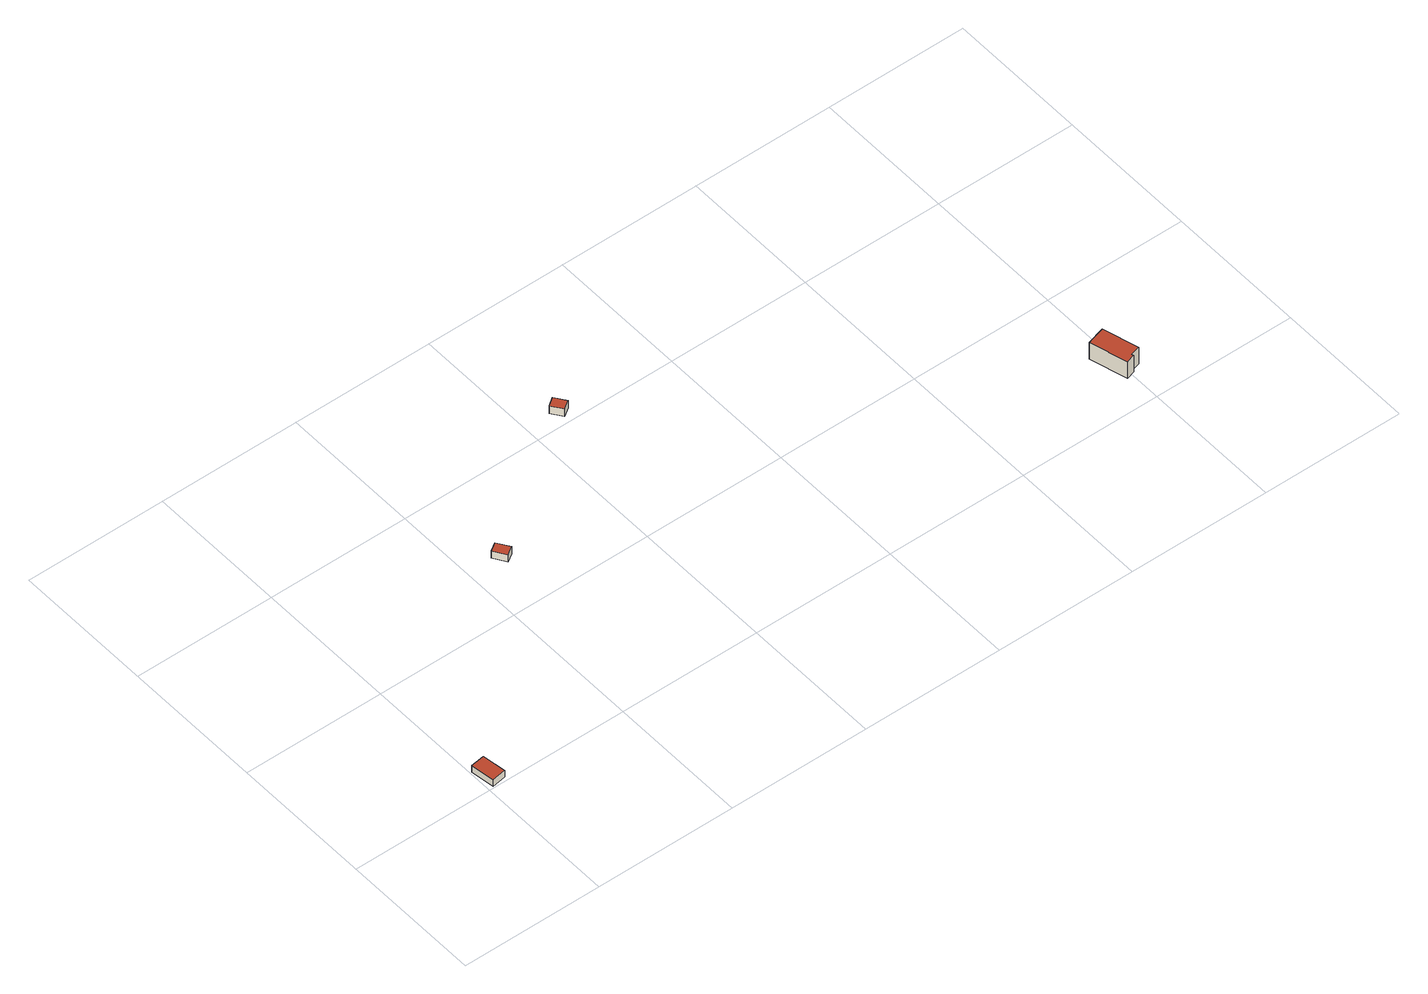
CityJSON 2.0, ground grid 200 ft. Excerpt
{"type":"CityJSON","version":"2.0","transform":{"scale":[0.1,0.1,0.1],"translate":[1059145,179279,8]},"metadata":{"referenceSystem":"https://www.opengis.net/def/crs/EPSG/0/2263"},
"CityObjects":{
"building1":{"type":"Building","attributes":{"name":"Bldg_3511000390","BIN":"4515920"},"geometry":[{"type":"MultiSurface","lod":"2","boundaries":[[[0,1,2,3]],[[4,5,6,7]],[[4,7,3,2]],[[5,4,2,1]],[[6,5,1,0]],[[7,6,0,3]]],"semantics":{"surfaces":[{"type":"GroundSurface"},{"type":"RoofSurface","BIN":"4515920"},{"type":"WallSurface"}],"values":[0,1,2,2,2,2]}}]},
"building2":{"type":"Building","attributes":{"name":"Bldg_3511005380","BIN":"4516002"},"geometry":[{"type":"MultiSurface","lod":"2","boundaries":[[[8,9,10,11]],[[12,13,14,15]],[[12,15,11,10]],[[13,12,10,9]],[[14,13,9,8]],[[15,14,8,11]]],"semantics":{"surfaces":[{"type":"GroundSurface"},{"type":"RoofSurface","BIN":"4516002"},{"type":"WallSurface"}],"values":[0,1,2,2,2,2]}}]},
"building3":{"type":"Building","attributes":{"name":"Bldg_3511017375","BIN":"4515999"},"geometry":[{"type":"MultiSurface","lod":"2","boundaries":[[[16,17,18,19]],[[20,21,22,23]],[[20,23,19,18]],[[21,20,18,17]],[[22,21,17,16]],[[23,22,16,19]]],"semantics":{"surfaces":[{"type":"GroundSurface"},{"type":"RoofSurface","BIN":"4515999"},{"type":"WallSurface"}],"values":[0,1,2,2,2,2]}}]},
"building4":{"type":"Building","attributes":{"name":"Bldg_3210009727","BIN":"4289595"},"geometry":[{"type":"MultiSurface","lod":"2","boundaries":[[[24,25,26,27,28,29]],[[30,31,32,33,34,35]],[[28,27,35,34]],[[29,28,34,33]],[[24,29,33,32]],[[25,24,32,31]],[[26,25,31,30]],[[27,26,30,35]]],"semantics":{"surfaces":[{"type":"RoofSurface","BIN":"4289595"},{"type":"GroundSurface"},{"type":"WallSurface"}],"values":[0,1,2,2,2,2,2,2]}}]}
},
"vertices":[
[57,0,45],[10,336,45],[208,364,45],[255,28,45],[208,364,154],[10,336,154],[57,0,154],[255,28,154],
[2464,2665,62],[2349,2839,62],[2464,2914,62],[2578,2740,62],[2464,2914,183],[2349,2839,183],[2464,2665,183],[2578,2740,183],
[4457,4069,47],[4349,4227,47],[4465,4306,47],[4573,4149,47],[4465,4306,173],[4349,4227,173],[4457,4069,173],[4573,4149,173],
[10030,1035,285],[9775,962,285],[9926,439,285],[10042,472,285],[10035,499,285],[10173,539,285],[9926,439,9],[9775,962,9],[10030,1035,9],[10173,539,9],[10035,499,9],[10042,472,9]
]}
